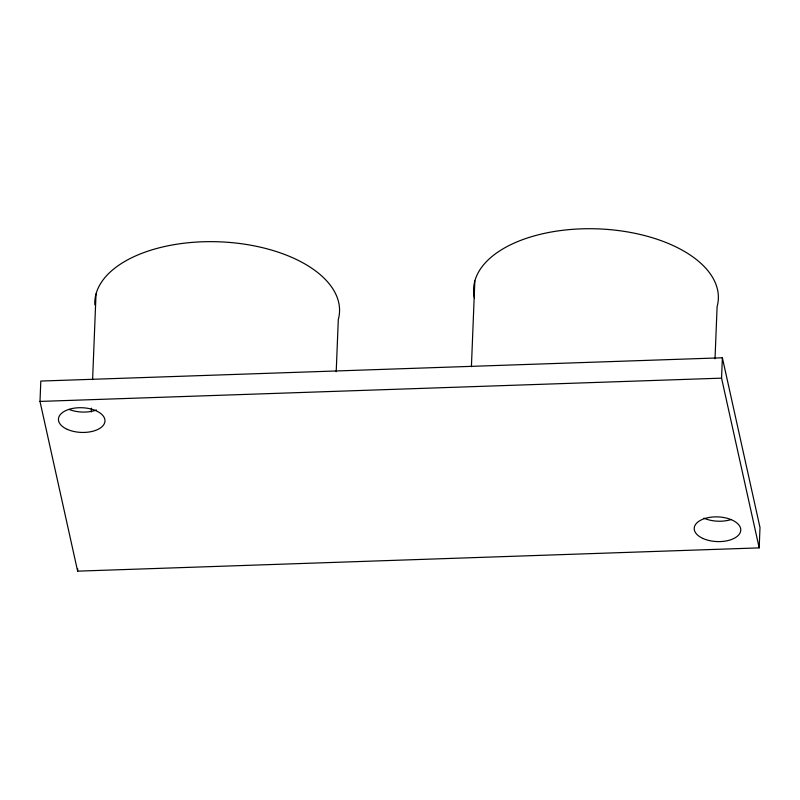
<?xml version="1.0" encoding="UTF-8"?>
<svg xmlns="http://www.w3.org/2000/svg" width="800" height="800" viewBox="0 0 800 800"><rect width="100%" height="100%" fill="white"/><g stroke="black" fill="none" stroke-linecap="round" stroke-linejoin="round"><path stroke-width="1.2" d="M40 401.42L40.81 381.06L722.37 357.78L760 527.51L759.19 547.88L77.63 571.15L40 401.42L721.56 378.15L759.19 547.88M77.63 571.15L77.72 568.76M91.31 411.93L91.46 408.2M92.6 379.63L96.03 293.93M336.21 371.7L338.3 319.52A122.47 64.94 2.3 0 0 224.46 242.07A122.47 64.94 2.3 0 0 94.81 304.81M471.41 366.7L474.84 280.99M715.02 358.76L717.11 306.59A122.47 64.94 2.3 0 0 597.56 228.86A122.47 64.94 2.3 0 0 474.43 297.94M721.56 378.15L722.37 357.78M731.24 519.51A23.29 12.35 2.3 0 1 703.89 518.16M96.45 410.01A23.29 12.35 2.3 0 1 69.08 409.41M703.07 538.52A23.29 12.35 2.3 0 0 740.52 531.67A23.29 12.35 2.3 0 0 708.86 517.51A23.29 12.35 2.3 0 0 703.07 538.52M67.29 429.36A23.29 12.35 2.3 0 0 104.74 422.51A23.29 12.35 2.3 0 0 73.07 408.35A23.29 12.35 2.3 0 0 67.29 429.36"/></g></svg>
